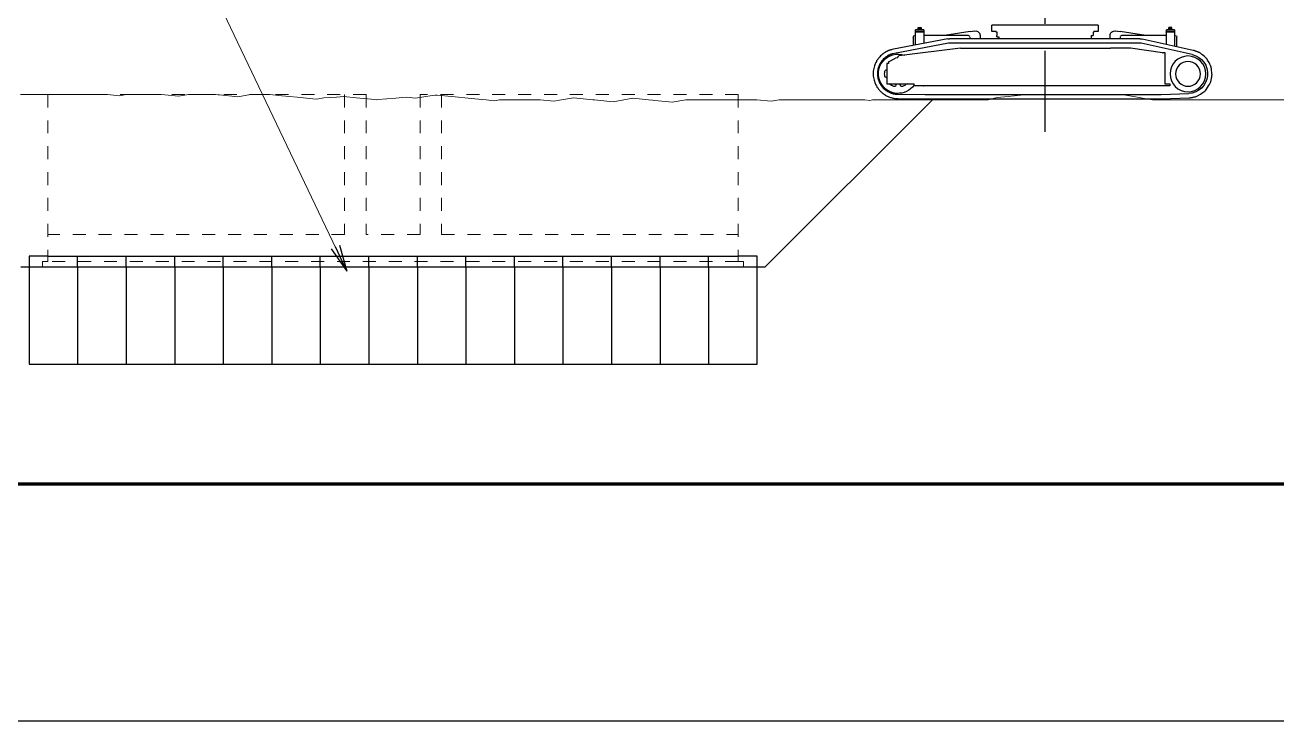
# Model space of a CAD drawing. Header units: millimetres. Extents: x -2078669 to -1085629, y -5987148 to 310365.
# Drawn here: x -1523719 to -1465681, y -802452 to -770178 of the extents above; entities that cross this region are included whole.
import ezdxf

# ---------------------------------------------------------------- set-up
doc = ezdxf.new("R2010")
doc.units = ezdxf.units.MM
doc.header["$LTSCALE"] = 500
doc.linetypes.add('CENTER', pattern=[6, 3, -1, 1, -1])
doc.linetypes.add('SXF_跳び破線', pattern=[12, 6, -6])
doc.layers.get('Defpoints').update_dxf_attribs({"color": 153})
doc.layers.add('2', color=7, linetype='Continuous')
for name, color, linetype, lineweight in [('D-BGD', 7, 'Continuous', 13), ('D-BYP-STR1', 2, 'Continuous', 13), ('D-BYP-STR2', 6, 'Continuous', 25), ('D-BYP-STRA', 1, 'Continuous', 25), ('D-BYP-STRB', 5, 'Continuous', 25), ('D-BYP-STRC', 1, 'Continuous', 13), ('D-TTL', 2, 'Continuous', 140)]:
    doc.layers.add(name, color=color, linetype=linetype, lineweight=lineweight)
doc.styles.add('MS ゴシック', font='MS Gothic.ttf')
doc.dimstyles.new('DIM-500-F', dxfattribs={"dimscale": 500, "dimtxt": 3.5, "dimasz": 2.5, "dimexe": 0, "dimexo": 2, "dimgap": 0.8, "dimtad": 1, "dimdec": 0, "dimzin": 0, "dimdsep": 46, "dimtxsty": 'MS ゴシック', "dimblk": 'OPEN', "dimcen": 0.1, "dimclrd": 256, "dimclre": 256, "dimclrt": 256, "dimaunit": 1, "dimadec": 4, "dimazin": 0, "dimtfac": 1, "dimtdec": 0, "dimtmove": 2, "dimatfit": 3, "dimldrblk": 'OPEN', "dimfxl": 1, "dimtolj": 1, "dimtzin": 0, "dimlwd": -1, "dimlwe": -1, "dimarcsym": 2})

# ---------------------------------------------------------------- blocks, each defined once
blk = doc.blocks.new('A$C57306f55')
at = {"layer": 'D-BYP-STRB', "linetype": 'CENTER'}
blk.add_line((4300, 0), (4300, 5545), dxfattribs=at)
at = {"layer": 'D-BYP-STRB', "linetype": 'Continuous'}
for p, q in [((1900, 1892), (1975, 1892)), ((1900, 1892), (1900, 1859)), ((1900, 1859), (1975, 1859)), ((1948, 1892), (1948, 1934)), ((1948, 1934), (2003, 1934)), ((1975, 1892), (2050, 1892)), ((1975, 1859), (2050, 1859)), ((2003, 1892), (2003, 1934)), ((2050, 1859), (2050, 1892)), ((2909, 1865), (2513, 1805)), ((2910, 1856), (2909, 1865)), ((2910, 1856), (2997, 1869)), ((3313, 1980), (5288, 1980)), ((3313, 1980), (3313, 1860)), ((3313, 1860), (3395, 1860)), ((3395, 1860), (3395, 1845)), ((5206, 1860), (5288, 1860)), ((5206, 1845), (5206, 1860)), ((5288, 1860), (5288, 1980)), ((5603, 1869), (5690, 1856)), ((5690, 1856), (5691, 1865)), ((6087, 1805), (5691, 1865)), ((6550, 1892), (6700, 1892)), ((6550, 1892), (6550, 1859)), ((6550, 1859), (6700, 1859)), ((6598, 1934), (6598, 1892)), ((6653, 1934), (6598, 1934)), ((6653, 1892), (6653, 1934)), ((6700, 1859), (6700, 1892)), ((1553, 1509), (2501, 1720)), ((1571, 1431), (2518, 1642)), ((1855, 1576), (1855, 1756)), ((1885, 1786), (1900, 1786)), ((1900, 1845), (1975, 1845)), ((1900, 1845), (1900, 1586)), ((1975, 1845), (2050, 1845)), ((2050, 1620), (2050, 1845)), ((2050, 1786), (2880, 1786)), ((2469, 1789), (2514, 1796)), ((2514, 1796), (2513, 1805)), ((2540, 1724), (6070, 1724)), ((2542, 1644), (6069, 1644)), ((2910, 1756), (2910, 1724)), ((3095, 1724), (3095, 1785)), ((3395, 1845), (3410, 1845)), ((3410, 1845), (3410, 1785)), ((3445, 1785), (3410, 1785)), ((3445, 1785), (3445, 1724)), ((5155, 1760), (5155, 1724)), ((5191, 1760), (5155, 1760)), ((5190, 1785), (5190, 1845)), ((5190, 1845), (5206, 1845)), ((5190, 1785), (5191, 1785)), ((5191, 1785), (5195, 1785)), ((5195, 1760), (5191, 1760)), ((5195, 1760), (5195, 1785)), ((5505, 1785), (5505, 1724)), ((5690, 1724), (5690, 1756)), ((5720, 1786), (6550, 1786)), ((6087, 1805), (6086, 1796)), ((6086, 1796), (6131, 1789)), ((6089, 1643), (7095, 1454)), ((6103, 1721), (7110, 1533)), ((6550, 1845), (6700, 1845)), ((6550, 1845), (6550, 1638)), ((6700, 1610), (6700, 1845)), ((6700, 1786), (6715, 1786)), ((6745, 1756), (6745, 1601)), ((2112, 1472), (2080, 1472)), ((2080, 1472), (2080, 1462)), ((2080, 1462), (2080, 1380)), ((2112, 1462), (2112, 1472)), ((2125, 1464), (2112, 1462)), ((2125, 1464), (2715, 1548)), ((2715, 1548), (3089, 1548)), ((3335, 1548), (3089, 1548)), ((3419, 1548), (3335, 1548)), ((3665, 1548), (3419, 1548)), ((4935, 1548), (3665, 1548)), ((5181, 1548), (4935, 1548)), ((5270, 1548), (5181, 1548)), ((5544, 1548), (5270, 1548)), ((5870, 1548), (5544, 1548)), ((5870, 1548), (7010, 1408)), ((7010, 1408), (7038, 1384)), ((2080, 1380), (2080, 1328)), ((2080, 1328), (2080, 1276)), ((2080, 1276), (2080, 1224)), ((2080, 1224), (2080, 1120)), ((7038, 1384), (7036, 1372)), ((7036, 1372), (7075, 1367)), ((7205, 1295), (7075, 1367)), ((7205, 1295), (7205, 1265)), ((7205, 1265), (7232, 1265)), ((7232, 1265), (7235, 1262)), ((7235, 1265), (7235, 895)), ((2080, 1120), (2080, 1068)), ((2080, 1068), (2080, 1016)), ((2080, 1016), (2080, 964)), ((2080, 964), (2080, 892)), ((2145, 692), (1637, 710)), ((1984, 892), (1984, 852)), ((2080, 892), (1984, 892)), ((1984, 852), (6725, 852)), ((6493, 852), (6494, 851)), ((6558, 852), (6556, 851)), ((6725, 852), (6725, 892)), ((7232, 892), (6725, 892)), ((6985, 892), (6985, 868)), ((7065, 868), (7065, 892)), ((7235, 895), (7232, 892)), ((2142, 612), (1634, 630)), ((6525, 691), (2150, 691)), ((6525, 611), (2150, 611)), ((6526, 691), (6525, 691)), ((6527, 611), (6525, 611)), ((7028, 695), (6526, 691)), ((7028, 615), (6527, 611))]:
    blk.add_line(p, q, dxfattribs=at)
for points in [[(2518, 1642), (2521, 1642), (2524, 1643), (2527, 1643), (2529, 1644), (2532, 1644), (2535, 1644), (2538, 1644), (2542, 1644)], [(6069, 1644), (6072, 1644), (6075, 1644), (6077, 1644), (6079, 1644), (6081, 1644), (6084, 1643), (6086, 1643), (6089, 1643)], [(1634, 630), (1617, 631), (1603, 632), (1589, 634), (1577, 635), (1568, 637), (1559, 639), (1549, 642), (1536, 645), (1526, 648), (1518, 649), (1513, 651), (1500, 654), (1488, 658), (1475, 664), (1460, 672), (1451, 677), (1441, 684), (1429, 691), (1416, 700), (1386, 720), (1353, 743), (1337, 755), (1332, 759), (1327, 763), (1323, 768), (1319, 773), (1308, 790), (1287, 823), (1268, 854), (1252, 879), (1246, 890), (1241, 899), (1233, 915), (1228, 928), (1226, 933), (1224, 939), (1221, 953), (1220, 958), (1220, 963), (1219, 968), (1215, 983), (1213, 995), (1211, 1004), (1210, 1011), (1209, 1017), (1208, 1023), (1207, 1028), (1207, 1034), (1206, 1040), (1206, 1044), (1206, 1046), (1205, 1048), (1205, 1050), (1204, 1051), (1204, 1054), (1204, 1056), (1204, 1064), (1205, 1074), (1206, 1081), (1206, 1089), (1207, 1098), (1209, 1108), (1211, 1132), (1216, 1164), (1217, 1178), (1218, 1180), (1220, 1197), (1221, 1202), (1222, 1206), (1224, 1210), (1226, 1215), (1233, 1231), (1245, 1254), (1260, 1282), (1274, 1309), (1286, 1330), (1294, 1346), (1298, 1350), (1301, 1354), (1304, 1358), (1308, 1362), (1321, 1374), (1324, 1377), (1352, 1401), (1374, 1420), (1392, 1435), (1407, 1447), (1419, 1456), (1429, 1463), (1439, 1468), (1450, 1472), (1454, 1474), (1460, 1477), (1469, 1480), (1480, 1485), (1488, 1489), (1496, 1492), (1504, 1495), (1509, 1496), (1514, 1498), (1520, 1500), (1526, 1502), (1538, 1505), (1553, 1509)], [(7110, 1533), (7138, 1525), (7150, 1522), (7160, 1519), (7170, 1516), (7179, 1514), (7186, 1512), (7192, 1510), (7202, 1506), (7210, 1503), (7216, 1501), (7222, 1497), (7225, 1496), (7229, 1493), (7236, 1490), (7243, 1486), (7248, 1484), (7252, 1481), (7257, 1479), (7261, 1476), (7267, 1473), (7272, 1469), (7280, 1464), (7288, 1459), (7291, 1457), (7298, 1453), (7304, 1448), (7311, 1443), (7319, 1436), (7333, 1422), (7350, 1406), (7365, 1391), (7378, 1378), (7385, 1370), (7391, 1362), (7397, 1355), (7402, 1347), (7404, 1343), (7408, 1338), (7414, 1330), (7418, 1322), (7423, 1314), (7428, 1305), (7439, 1284), (7450, 1262), (7458, 1241), (7466, 1220), (7472, 1199), (7477, 1176), (7482, 1151), (7485, 1126), (7487, 1114), (7488, 1103), (7488, 1093), (7488, 1081), (7488, 1078), (7488, 1074), (7488, 1063), (7488, 1052), (7487, 1041), (7485, 1029), (7482, 1005), (7477, 980), (7472, 957), (7466, 936), (7458, 916), (7450, 894), (7440, 873), (7428, 851), (7422, 839), (7417, 830), (7411, 822), (7404, 813), (7397, 802), (7390, 793), (7387, 789), (7384, 785), (7381, 782), (7378, 778), (7371, 771), (7364, 763), (7357, 755), (7349, 747), (7342, 740), (7334, 733), (7327, 727), (7319, 720), (7316, 718), (7312, 715), (7309, 712), (7305, 709), (7297, 703), (7288, 697), (7280, 691), (7273, 687), (7265, 682), (7257, 677), (7242, 669), (7226, 661), (7212, 654), (7198, 649), (7184, 643), (7169, 638), (7153, 633), (7136, 628), (7121, 625), (7108, 622), (7095, 620), (7082, 618), (7077, 618), (7071, 617), (7065, 617), (7059, 617), (7052, 616), (7045, 616), (7028, 615)], [(7095, 1454), (7119, 1448), (7137, 1443), (7145, 1441), (7152, 1439), (7158, 1437), (7163, 1435), (7171, 1432), (7178, 1430), (7183, 1428), (7188, 1425), (7190, 1423), (7194, 1421), (7200, 1418), (7205, 1416), (7209, 1414), (7213, 1412), (7217, 1410), (7221, 1407), (7225, 1405), (7230, 1402), (7236, 1397), (7243, 1393), (7245, 1392), (7251, 1388), (7253, 1386), (7256, 1384), (7259, 1382), (7262, 1380), (7268, 1374), (7280, 1363), (7294, 1350), (7307, 1337), (7317, 1326), (7323, 1319), (7326, 1316), (7328, 1313), (7330, 1310), (7332, 1307), (7337, 1300), (7339, 1297), (7342, 1293), (7346, 1286), (7350, 1280), (7354, 1273), (7359, 1266), (7368, 1248), (7376, 1230), (7383, 1213), (7389, 1196), (7395, 1178), (7399, 1159), (7403, 1138), (7406, 1118), (7407, 1108), (7408, 1099), (7408, 1091), (7408, 1081), (7408, 1078), (7408, 1075), (7408, 1065), (7408, 1057), (7407, 1048), (7406, 1038), (7403, 1017), (7399, 997), (7395, 978), (7389, 960), (7384, 944), (7376, 926), (7368, 908), (7359, 890), (7353, 881), (7351, 877), (7349, 873), (7347, 870), (7344, 866), (7339, 858), (7332, 850), (7327, 842), (7322, 836), (7319, 833), (7317, 830), (7311, 824), (7306, 817), (7300, 811), (7293, 805), (7287, 798), (7281, 793), (7274, 787), (7268, 782), (7263, 778), (7256, 773), (7250, 768), (7243, 763), (7236, 758), (7230, 754), (7224, 750), (7217, 746), (7204, 740), (7192, 733), (7180, 728), (7168, 723), (7156, 718), (7144, 714), (7131, 710), (7117, 706), (7105, 703), (7094, 701), (7083, 699), (7072, 698), (7068, 697), (7063, 697), (7058, 697), (7053, 696), (7041, 696), (7028, 695)], [(7095, 1454), (7119, 1448), (7137, 1443), (7152, 1438), (7158, 1437), (7163, 1435), (7172, 1432), (7178, 1430), (7183, 1428), (7188, 1425), (7190, 1423), (7195, 1421), (7201, 1418), (7207, 1414), (7216, 1410), (7217, 1410), (7219, 1408), (7217, 1409)], [(2150, 691), (2150, 691), (2150, 691), (2149, 691), (2149, 691), (2149, 691), (2148, 691), (2148, 691), (2148, 691), (2147, 691), (2147, 691), (2147, 691), (2146, 692), (2146, 692), (2146, 692), (2145, 692), (2145, 692)]]:
    blk.add_lwpolyline(points, dxfattribs=at)
for centre, radius in [((1975, 1913), 14), ((1975, 1913), 9.3), ((6625, 1913), 14), ((6625, 1913), 9.3), ((1650, 1074), 332), ((1650, 1074), 230)]:
    blk.add_circle(centre, radius, dxfattribs=at)
for centre, radius, start, end in [((1907, 1852), 10, 134.427, 225.573), ((2043, 1852), 10, 314.427, 45.573), ((3010, 1785), 85, 0, 98.5778), ((5590, 1785), 85, 81.4222, 180), ((6557, 1852), 10, 134.427, 225.573), ((6693, 1852), 10, 314.427, 45.573), ((1885, 1756), 30, 90, 180), ((2540, 1544), 180, 90, 102.5673), ((2880, 1756), 30, 32.6862, 90), ((5720, 1756), 30, 90, 147.3138), ((6070, 1544), 180, 79.4083, 90), ((6715, 1756), 30, 0, 90), ((1650, 1074), 365, 102.5673, 267.955), ((7025, 1077), 365, 330, 109.5764), ((1235, 1071), 30, 180, 182.1466), ((7241, 1121), 30, 51.7517, 103.9435), ((7241, 1033), 30, 256.0565, 308.2483), ((7241, 1121), 30, 11.447, 51.7517), ((7241, 1033), 30, 308.2483, 348.553), ((7025, 1077), 250, 348.553, 11.447), ((7025, 1077), 365, 216.2067, 330), ((6879, 912), 30, 222.7174, 228.553), ((7025, 1077), 250, 228.553, 251.447), ((6955, 868), 30, 251.447, 291.7517), ((6955, 868), 30, 291.7517, 343.9435), ((6955, 868), 30, 343.9435, 0), ((7095, 868), 30, 180, 196.0565), ((7095, 868), 30, 196.0565, 248.2483), ((7095, 868), 30, 248.2483, 288.553), ((7025, 1077), 250, 288.553, 311.447), ((7171, 912), 30, 311.447, 317.276)]:
    blk.add_arc(centre, radius, start, end, dxfattribs=at)
blk = doc.blocks.new('_Open')
at = {"color": 0, "linetype": 'ByBlock', "lineweight": -2}
for p, q in [((-1, 0.167), (0, 0)), ((-1, -0.167), (0, 0)), ((0, 0), (-1, 0))]:
    blk.add_line(p, q, dxfattribs=at)

msp = doc.modelspace()

# ---------------------------------------------------------------- linework, layer by layer
at = {"layer": 'D-BGD', "linetype": 'Continuous', "lineweight": 13, "elevation": 708000}
for points in [[(-1523925.1, -773399.6), (-1523355.4, -773399.6), (-1523009.6, -773399.6), (-1522407.9, -773399.6), (-1521913.6, -773399.6), (-1521245.4, -773399.6), (-1520471.8, -773399.6), (-1519899.6, -773399.6), (-1519347.5, -773454.7), (-1519030.1, -773399.6), (-1518431.9, -773399.6), (-1517588.3, -773399.6), (-1517516.4, -773399.6), (-1517391.4, -773399.6), (-1516600.9, -773478.4), (-1516146.5, -773399.6), (-1515685.3, -773399.6), (-1514883.1, -773399.6), (-1514769.8, -773422.2), (-1514704.7, -773417.4), (-1513854.3, -773502.2), (-1513262.9, -773399.6), (-1512374.8, -773399.6), (-1511821.1, -773454.8), (-1511107.7, -773525.9), (-1510379.3, -773598.5), (-1510192.1, -773617.2), (-1509866.5, -773560.7), (-1509276.6, -773517.2), (-1508937.5, -773492.2), (-1508361.1, -773549.7), (-1507495.7, -773635.9), (-1507445.5, -773640.9), (-1507358.3, -773625.8), (-1506530, -773564.7), (-1506053.9, -773529.6), (-1505614.5, -773573.4), (-1504850, -773440.9), (-1504698.9, -773429.7), (-1504612.1, -773423.3), (-1503783.4, -773505.9), (-1503170.3, -773567), (-1502867.9, -773597.2), (-1502341.7, -773649.6), (-1501952.3, -773688.4), (-1501728.5, -773649.6), (-1501036.8, -773649.6), (-1500286.7, -773649.6), (-1500121.3, -773649.6), (-1499833.5, -773649.6), (-1499205.7, -773712.2), (-1498844.9, -773649.6), (-1498290.2, -773553.4), (-1497403.1, -773641.9), (-1497374.7, -773644.7), (-1497325.2, -773649.6), (-1496459.2, -773735.9), (-1495961.3, -773649.6), (-1495543.6, -773577.2), (-1494816.9, -773649.6), (-1494628.1, -773668.4), (-1494519.5, -773679.3), (-1493712.6, -773759.7), (-1493077.8, -773649.6), (-1492308.6, -773649.6), (-1491636, -773649.6), (-1490966, -773649.6)], [(-1465331.1, -773649.6), (-1465683.7, -773649.6), (-1466246.6, -773649.6), (-1467125.5, -773649.6), (-1467162.1, -773649.6), (-1467225.9, -773649.6), (-1468077.7, -773649.6), (-1468567.3, -773649.6), (-1468993.2, -773649.6), (-1469734.2, -773649.6), (-1469908.7, -773649.6), (-1470009, -773649.6), (-1470824.3, -773649.6), (-1471450.8, -773649.6), (-1471739.8, -773599.5), (-1472242.5, -773512.4), (-1472892.6, -773399.6), (-1473570.9, -773399.6), (-1474334.4, -773399.6), (-1474486.4, -773399.6), (-1474750.7, -773399.6), (-1475401.9, -773399.6), (-1475776.2, -773399.6), (-1476317.4, -773399.6), (-1477218, -773399.6), (-1477233, -773399.6), (-1477259, -773399.6), (-1478148.5, -773488.3), (-1478659.8, -773539.2), (-1479064, -773649.6), (-1479767.3, -773649.6), (-1479979.6, -773649.6), (-1480101.6, -773649.6), (-1480895.1, -773649.6), (-1481543.4, -773649.6), (-1481810.6, -773649.6), (-1482275.6, -773649.6), (-1482726.2, -773649.6), (-1482985.2, -773649.6), (-1483641.7, -773649.6), (-1484427, -773649.6), (-1484557.2, -773672.2), (-1484783.8, -773649.6), (-1485472.8, -773649.6), (-1485868.8, -773649.6), (-1486388.3, -773649.6), (-1487292.1, -773649.6), (-1487303.8, -773649.6), (-1487310.6, -773649.6), (-1488219.4, -773649.6), (-1488752.4, -773649.6), (-1489134.9, -773716), (-1489800.4, -773649.6), (-1490050.4, -773649.6), (-1490194.2, -773649.6), (-1490966, -773649.6), (-1490194.2, -773649.6), (-1490050.4, -773649.6), (-1489800.4, -773649.6), (-1489134.9, -773716), (-1488752.4, -773649.6), (-1488219.4, -773649.6), (-1487310.6, -773649.6), (-1487303.8, -773649.6), (-1487292.1, -773649.6), (-1486388.3, -773649.6), (-1485868.8, -773649.6), (-1485472.8, -773649.6), (-1484783.8, -773649.6), (-1484557.2, -773672.2), (-1484427, -773649.6), (-1483641.7, -773649.6), (-1482985.2, -773649.6), (-1482726.2, -773649.6), (-1482275.6, -773649.6), (-1481810.6, -773649.6), (-1481543.4, -773649.6), (-1480895.1, -773649.6), (-1480101.6, -773649.6), (-1479979.6, -773649.6), (-1479767.3, -773649.6), (-1479064, -773649.6), (-1478659.8, -773539.2), (-1478148.5, -773488.3), (-1477259, -773399.6), (-1477233, -773399.6), (-1477218, -773399.6), (-1476317.4, -773399.6), (-1475776.2, -773399.6), (-1475401.9, -773399.6), (-1474750.7, -773399.6), (-1474486.4, -773399.6), (-1474334.4, -773399.6), (-1473570.9, -773399.6), (-1472892.6, -773399.6), (-1472242.5, -773512.4), (-1471739.8, -773599.5), (-1471450.8, -773649.6), (-1470824.3, -773649.6), (-1470009, -773649.6), (-1469908.7, -773649.6), (-1469734.2, -773649.6), (-1468993.2, -773649.6), (-1468567.3, -773649.6), (-1468077.7, -773649.6), (-1467225.9, -773649.6), (-1467162.1, -773649.6), (-1467125.5, -773649.6), (-1466246.6, -773649.6), (-1465683.7, -773649.6), (-1465331.1, -773649.6)]]:
    msp.add_lwpolyline(points, dxfattribs=at)
at = {"layer": 'D-BYP-STR1', "linetype": 'SXF_跳び破線', "ltscale": 0.2}
for p, q in [((-1507906.9, -773399.6, 708000), (-1522656.9, -773399.6, 708000)), ((-1522656.9, -773399.6, 708000), (-1522656.9, -781149.6, 708000)), ((-1507906.9, -773399.6, 708000), (-1507906.9, -779899.6, 708000)), ((-1490656.9, -773399.6, 708000), (-1505406.9, -773399.6, 708000)), ((-1505406.9, -773399.6, 708000), (-1505406.9, -779899.6, 708000)), ((-1490656.9, -773399.6, 708000), (-1490656.9, -781149.6, 708000)), ((-1505406.9, -779899.6, 708000), (-1507906.9, -779899.6, 708000)), ((-1490656.9, -781149.6, 708000), (-1522656.9, -781149.6, 708000))]:
    msp.add_line(p, q, dxfattribs=at)
at = {"layer": 'D-BYP-STR1', "linetype": 'SXF_跳び破線', "ltscale": 0.2, "elevation": 708000}
for points in [[(-1508906.9, -773399.6), (-1508906.9, -779899.6), (-1522656.9, -779899.6)], [(-1504406.9, -773399.6), (-1504406.9, -779899.6), (-1490656.9, -779899.6)], [(-1490656.9, -781149.6), (-1490406.9, -781149.6), (-1490406.9, -781399.6), (-1522906.9, -781399.6), (-1522906.9, -781149.6), (-1522656.9, -781149.6)]]:
    msp.add_lwpolyline(points, dxfattribs=at)
at = {"layer": 'D-BYP-STR2', "ltscale": 1500}
for p, q in [((-1489406.9, -781399.6, 708000), (-1481656.9, -773649.6, 708000)), ((-1523906.9, -781399.6, 708000), (-1489406.9, -781399.6, 708000))]:
    msp.add_line(p, q, dxfattribs=at)
at = {"layer": 'D-BYP-STRA'}
for p, q in [((-1522656.9, -780899.6, 708000), (-1490656.9, -780899.6, 708000)), ((-1521281.9, -781399.6, 708000), (-1521281.9, -780899.6, 708000)), ((-1519031.9, -781399.6, 708000), (-1519031.9, -780899.6, 708000)), ((-1516781.9, -781399.6, 708000), (-1516781.9, -780899.6, 708000)), ((-1514531.9, -781399.6, 708000), (-1514531.9, -780899.6, 708000)), ((-1512281.9, -781399.6, 708000), (-1512281.9, -780899.6, 708000)), ((-1510031.9, -781399.6, 708000), (-1510031.9, -780899.6, 708000)), ((-1507781.9, -781399.6, 708000), (-1507781.9, -780899.6, 708000)), ((-1505531.9, -781399.6, 708000), (-1505531.9, -780899.6, 708000)), ((-1503281.9, -781399.6, 708000), (-1503281.9, -780899.6, 708000)), ((-1501031.9, -781399.6, 708000), (-1501031.9, -780899.6, 708000)), ((-1498781.9, -781399.6, 708000), (-1498781.9, -780899.6, 708000)), ((-1496531.9, -781399.6, 708000), (-1496531.9, -780899.6, 708000)), ((-1494281.9, -781399.6, 708000), (-1494281.9, -780899.6, 708000)), ((-1492031.9, -781399.6, 708000), (-1492031.9, -780899.6, 708000)), ((-1521281.9, -781399.6, 708000), (-1521281.9, -785899.6, 708000)), ((-1519031.9, -781399.6, 708000), (-1519031.9, -785899.6, 708000)), ((-1516781.9, -781399.6, 708000), (-1516781.9, -785899.6, 708000)), ((-1514531.9, -781399.6, 708000), (-1514531.9, -785899.6, 708000)), ((-1512281.9, -781399.6, 708000), (-1512281.9, -785899.6, 708000)), ((-1510031.9, -781399.6, 708000), (-1510031.9, -785899.6, 708000)), ((-1507781.9, -781399.6, 708000), (-1507781.9, -785899.6, 708000)), ((-1505531.9, -781399.6, 708000), (-1505531.9, -785899.6, 708000)), ((-1503281.9, -781399.6, 708000), (-1503281.9, -785899.6, 708000)), ((-1501031.9, -781399.6, 708000), (-1501031.9, -785899.6, 708000)), ((-1498781.9, -781399.6, 708000), (-1498781.9, -785899.6, 708000)), ((-1496531.9, -781399.6, 708000), (-1496531.9, -785899.6, 708000)), ((-1494281.9, -781399.6, 708000), (-1494281.9, -785899.6, 708000)), ((-1492031.9, -781399.6, 708000), (-1492031.9, -785899.6, 708000))]:
    msp.add_line(p, q, dxfattribs=at)
at = {"layer": 'D-BYP-STRA', "elevation": 708000}
msp.add_lwpolyline([(-1522656.9, -780899.6), (-1523531.9, -780899.6), (-1523531.9, -785899.6), (-1489781.9, -785899.6), (-1489781.9, -780899.6), (-1490656.9, -780899.6)], dxfattribs=at)
at = {"layer": 'D-TTL'}
msp.add_line((-1777887.6, -791452.3), (-1377887.6, -791452.3), dxfattribs=at)
at = {"layer": 'Defpoints', "color": 1}
msp.add_lwpolyline([(-1788137.6, -802452.3), (-1367637.6, -802452.3), (-1367637.6, -505452.3), (-1788137.6, -505452.3)], close=True, dxfattribs=at)

# ---------------------------------------------------------------- block references
at = {"layer": '2', "xscale": -2.5, "yscale": 2.5, "zscale": 2.5}
msp.add_blockref('A$C57306f55', (-1465681.1, -775128.2, 708000), dxfattribs=at)

# ---------------------------------------------------------------- leaders
at = {"layer": 'D-BYP-STRC'}
msp.add_leader([(-1508793.7, -781599.6), (-1516698.6, -765042.1)], dimstyle='DIM-500-F', dxfattribs=at)

doc.saveas('drawing.dxf')
